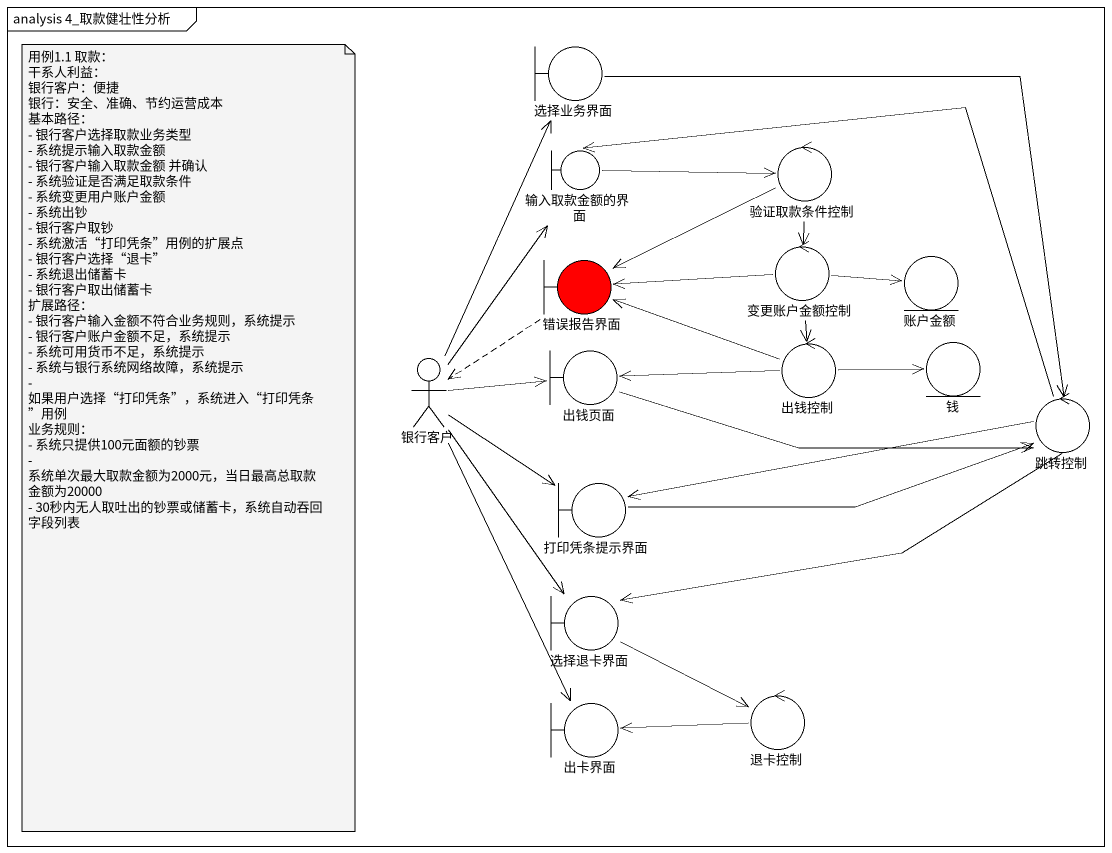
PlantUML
@startuml
mainframe analysis 4_取款健壮性分析
boundary 选择业务界面
boundary 输入取款金额的界面
control 验证取款条件控制
boundary 错误报告界面 #FF0000
control 变更账户金额控制
entity 账户金额
actor 银行客户
boundary 出钱页面
control 出钱控制
entity 钱
control 跳转控制
boundary 打印凭条提示界面
boundary 选择退卡界面
boundary 出卡界面
control 退卡控制
选择业务界面 --> 跳转控制
输入取款金额的界面 -right-> 验证取款条件控制
验证取款条件控制 -left-> 错误报告界面
验证取款条件控制 --> 变更账户金额控制
错误报告界面 ..> 银行客户
变更账户金额控制 -left-> 错误报告界面
变更账户金额控制 -right-> 账户金额
变更账户金额控制 --> 出钱控制
银行客户 -up-> 选择业务界面
银行客户 -up-> 输入取款金额的界面
银行客户 -right-> 出钱页面
银行客户 --> 打印凭条提示界面
银行客户 --> 选择退卡界面
银行客户 --> 出卡界面
出钱页面 -right-> 跳转控制
出钱控制 -left-> 错误报告界面
出钱控制 -left-> 出钱页面
出钱控制 -right-> 钱
跳转控制 -left-> 输入取款金额的界面
跳转控制 -left-> 打印凭条提示界面
跳转控制 -left-> 选择退卡界面
打印凭条提示界面 -right-> 跳转控制
选择退卡界面 -right-> 退卡控制
退卡控制 -left-> 出卡界面
note as N1
  用例1.1 取款：
  干系人利益：
  银行客户：便捷
  银行：安全、准确、节约运营成本
  基本路径：
  - 银行客户选择取款业务类型
  - 系统提示输入取款金额
  - 银行客户输入取款金额 并确认
  - 系统验证是否满足取款条件
  - 系统变更用户账户金额
  - 系统出钞
  - 银行客户取钞
  - 系统激活“打印凭条”用例的扩展点
  - 银行客户选择“退卡”
  - 系统退出储蓄卡
  - 银行客户取出储蓄卡
  扩展路径：
  - 银行客户输入金额不符合业务规则，系统提示
  - 银行客户账户金额不足，系统提示
  - 系统可用货币不足，系统提示
  - 系统与银行系统网络故障，系统提示
  - 如果用户选择“打印凭条”，系统进入“打印凭条”用例
  业务规则：
  - 系统只提供100元面额的钞票
  - 系统单次最大取款金额为2000元，当日最高总取款金额为20000
  - 30秒内无人取吐出的钞票或储蓄卡，系统自动吞回
  字段列表
end note
@enduml
